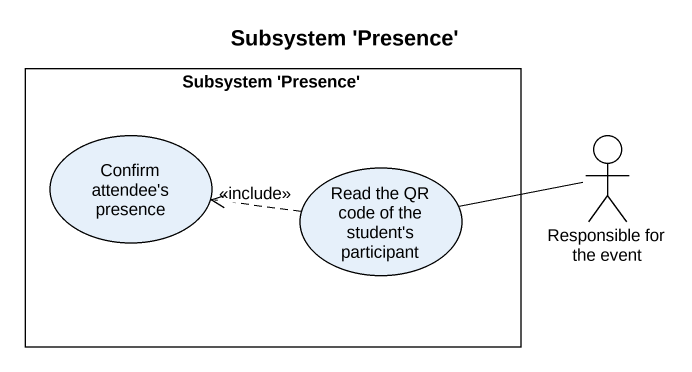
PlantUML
@startuml
title Subsystem 'Presence'
rectangle "Subsystem 'Presence'" as Subsystem_Presence {
  usecase "Confirm attendee's presence" as Confirm_attendee_s_presence
  usecase "Read the QR code of the student's participant" as Read_the_QR_code_of_the
}
actor "Responsible for the event" as Responsible_for_the_event
Responsible_for_the_event -left- Read_the_QR_code_of_the
Read_the_QR_code_of_the .left.> Confirm_attendee_s_presence : <<include>>
@enduml
